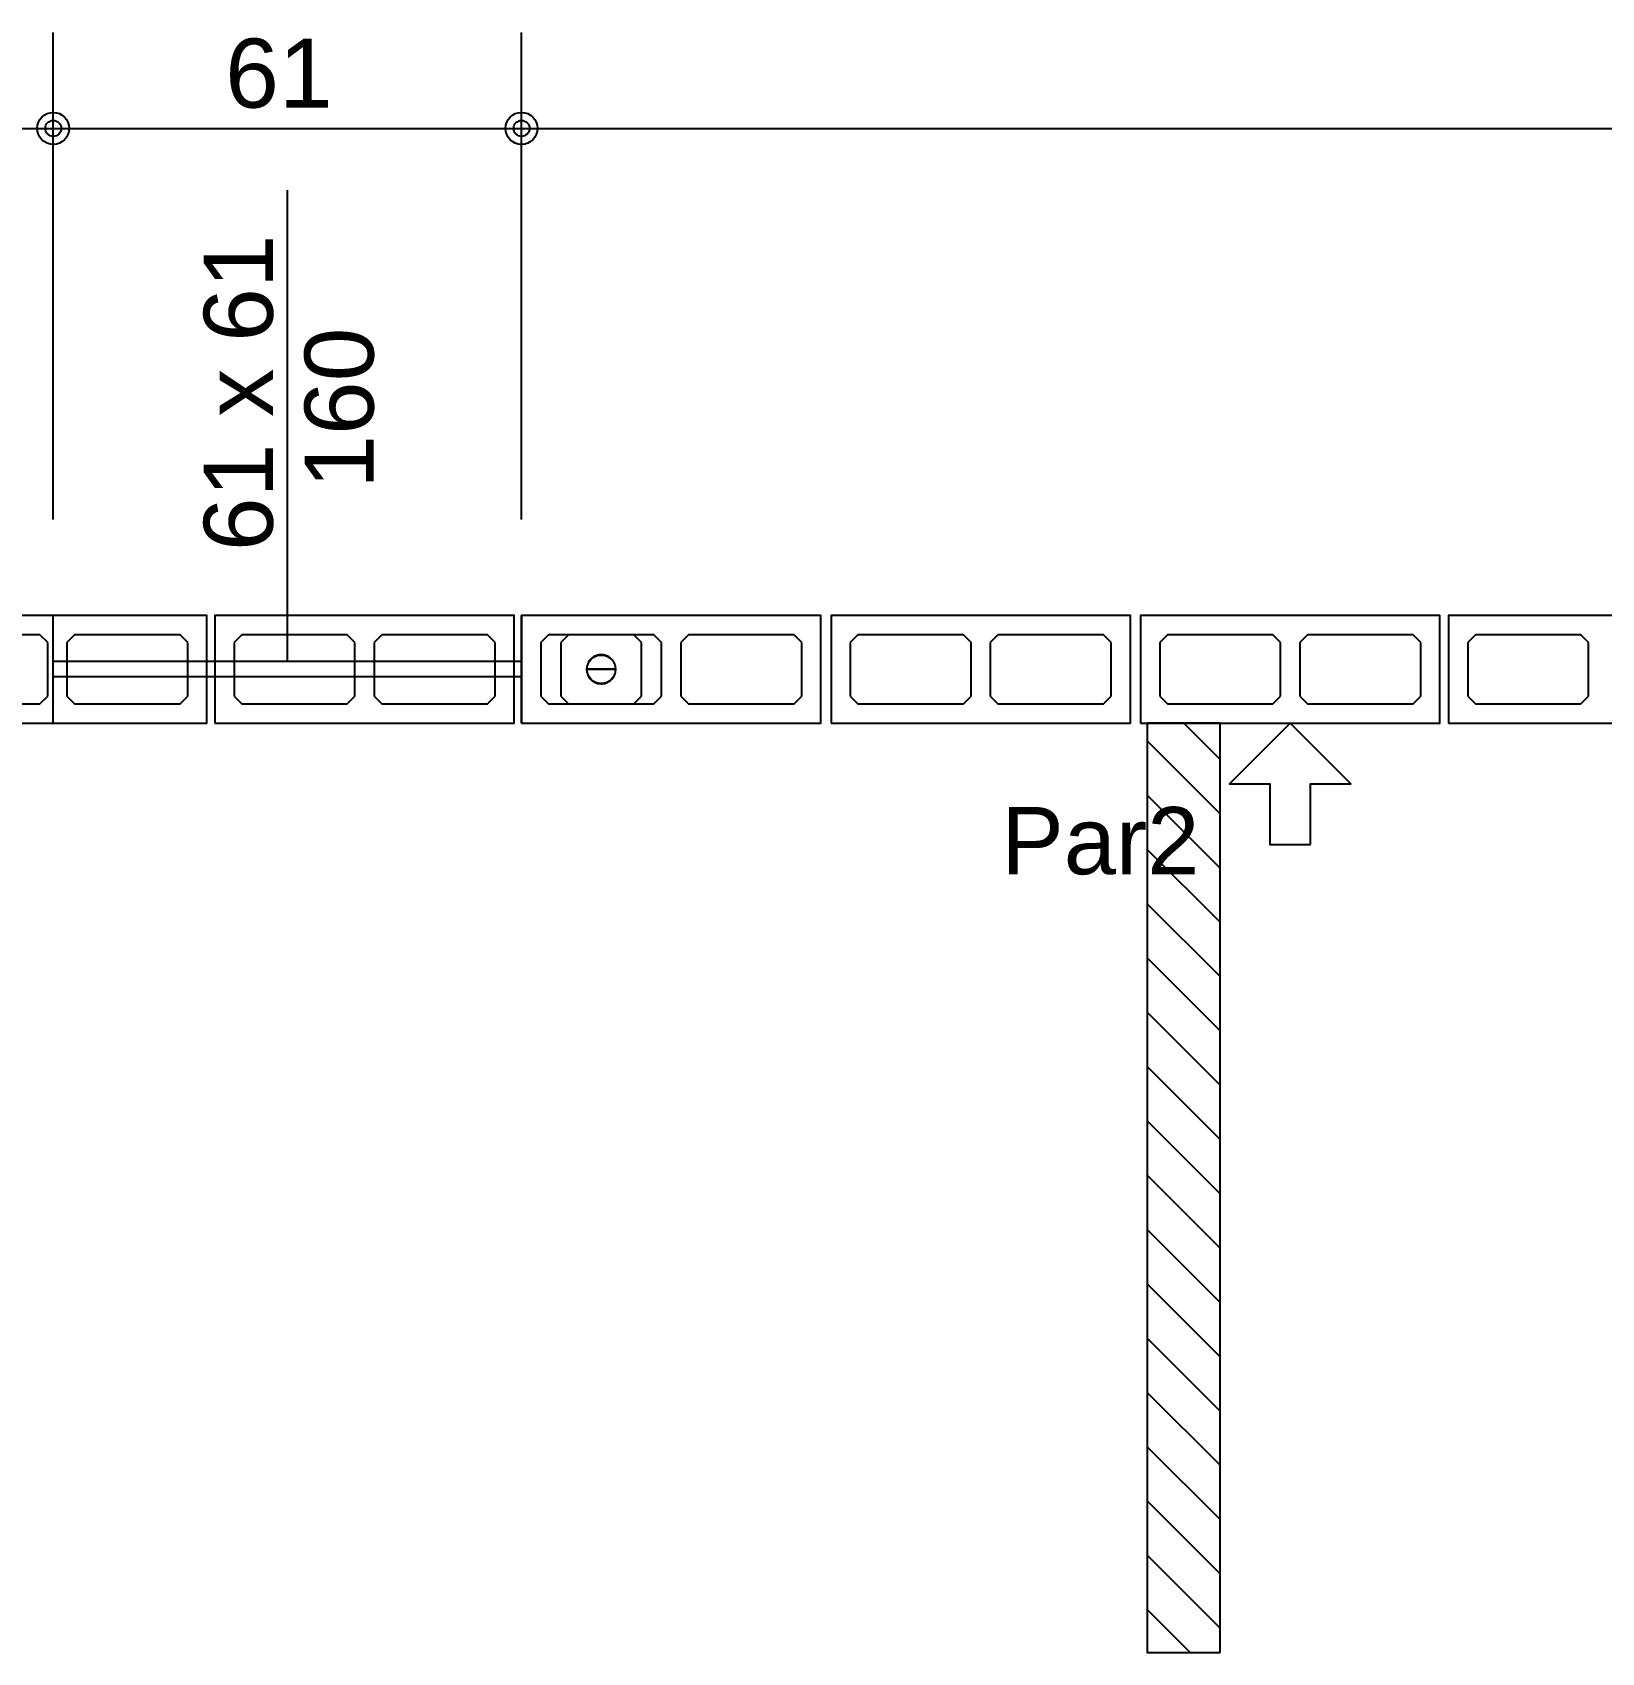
# Model space of a CAD drawing. Extents: x 0 to 119, y 0 to 84.
# Drawn here: x 31.756 to 35.844, y 67.9 to 72.119 of the extents above; entities that cross this region are included whole.
import ezdxf

# ---------------------------------------------------------------- set-up
doc = ezdxf.new("R2010")
doc.units = 0
doc.header["$MEASUREMENT"] = 0
doc.linetypes.add('ESTILO_TQS_0005', pattern=[0.4, 0.3, -0.1])
for name, color, linetype in [('17', 90, 'CONTINUOUS'), ('27', 250, 'CONTINUOUS'), ('29', 9, 'CONTINUOUS'), ('3', 7, 'CONTINUOUS'), ('35', 255, 'CONTINUOUS')]:
    doc.layers.add(name, color=color, linetype=linetype)
doc.styles.add('TQS_ARIAL', font='arial.ttf')

msp = doc.modelspace()

# ---------------------------------------------------------------- linework, layer by layer
at = {"layer": '17', "color": 90, "linetype": 'Continuous'}
for p, q in [((33.15275, 70.55055), (33.13275, 70.53055)), ((33.13275, 70.53055), (33.13275, 70.39055)), ((33.32275, 70.55055), (33.15275, 70.55055)), ((33.34275, 70.53055), (33.32275, 70.55055)), ((33.34275, 70.39055), (33.34275, 70.53055)), ((33.13275, 70.39055), (33.15275, 70.37055)), ((33.32275, 70.37055), (33.34275, 70.39055)), ((33.15275, 70.37055), (33.32275, 70.37055))]:
    msp.add_line(p, q, dxfattribs=at)
for points in [[(33.23835, 70.46055), (33.238347, 70.460489), (33.238338, 70.460429), (33.238322, 70.46037), (33.238301, 70.460313), (33.238275, 70.460259), (33.238242, 70.460207), (33.238205, 70.460159), (33.238163, 70.460115), (33.238117, 70.460076), (33.238067, 70.460041), (33.238014, 70.460011), (33.237958, 70.459987), (33.2379, 70.459969), (33.237841, 70.459957), (33.23778, 70.459951), (33.23772, 70.459951), (33.237659, 70.459957), (33.2376, 70.459969), (33.237542, 70.459987), (33.237486, 70.460011), (33.237433, 70.460041), (33.237383, 70.460076), (33.237337, 70.460115), (33.237295, 70.460159), (33.237258, 70.460207), (33.237225, 70.460259), (33.237199, 70.460313), (33.237178, 70.46037), (33.237162, 70.460429), (33.237153, 70.460489), (33.23715, 70.46055), (33.27555, 70.46055), (33.275356, 70.464374), (33.274776, 70.468159), (33.273816, 70.471866), (33.272487, 70.475457), (33.2708, 70.478894), (33.268775, 70.482144), (33.266431, 70.485172), (33.263793, 70.487947), (33.260888, 70.490441), (33.257745, 70.492629), (33.254397, 70.494487), (33.250878, 70.495997), (33.247225, 70.497143), (33.243474, 70.497914), (33.239665, 70.498301), (33.235835, 70.498301), (33.232026, 70.497914), (33.228275, 70.497143), (33.224622, 70.495997), (33.221103, 70.494487), (33.217755, 70.492629), (33.214612, 70.490441), (33.211707, 70.487947), (33.209069, 70.485172), (33.206725, 70.482144), (33.2047, 70.478894), (33.203013, 70.475457), (33.201684, 70.471866), (33.200724, 70.468159), (33.200144, 70.464374), (33.19995, 70.46055), (33.23835, 70.46055)], [(33.23715, 70.46055), (33.237153, 70.460611), (33.237162, 70.460671), (33.237178, 70.46073), (33.237199, 70.460787), (33.237225, 70.460841), (33.237258, 70.460893), (33.237295, 70.460941), (33.237337, 70.460985), (33.237383, 70.461024), (33.237433, 70.461059), (33.237486, 70.461089), (33.237542, 70.461113), (33.2376, 70.461131), (33.237659, 70.461143), (33.23772, 70.461149), (33.23778, 70.461149), (33.237841, 70.461143), (33.2379, 70.461131), (33.237958, 70.461113), (33.238014, 70.461089), (33.238067, 70.461059), (33.238117, 70.461024), (33.238163, 70.460985), (33.238205, 70.460941), (33.238242, 70.460893), (33.238275, 70.460841), (33.238301, 70.460787), (33.238322, 70.46073), (33.238338, 70.460671), (33.238347, 70.460611), (33.23835, 70.46055), (33.19995, 70.46055), (33.200144, 70.456726), (33.200724, 70.452941), (33.201684, 70.449234), (33.203013, 70.445643), (33.2047, 70.442206), (33.206725, 70.438956), (33.209069, 70.435928), (33.211707, 70.433153), (33.214612, 70.430659), (33.217755, 70.428471), (33.221103, 70.426613), (33.224622, 70.425103), (33.228275, 70.423957), (33.232026, 70.423186), (33.235835, 70.422799), (33.239665, 70.422799), (33.243474, 70.423186), (33.247225, 70.423957), (33.250878, 70.425103), (33.254397, 70.426613), (33.257745, 70.428471), (33.260888, 70.430659), (33.263793, 70.433153), (33.266431, 70.435928), (33.268775, 70.438956), (33.2708, 70.442206), (33.272487, 70.445643), (33.273816, 70.449234), (33.274776, 70.452941), (33.275356, 70.456726), (33.27555, 70.46055), (33.23715, 70.46055)]]:
    msp.add_lwpolyline(points, dxfattribs=at)
msp.add_circle((33.23775, 70.46055), 0.0372, dxfattribs=at)
at = {"layer": '27', "color": 250, "linetype": 'ESTILO_TQS_0005'}
for points in [[(31.48075, 70.39055), (31.50075, 70.37055), (31.77575, 70.37055), (31.79575, 70.39055), (31.79575, 70.53055), (31.77575, 70.55055), (31.50075, 70.55055), (31.48075, 70.53055), (31.48075, 70.39055)], [(31.84575, 70.39055), (31.86575, 70.37055), (32.14075, 70.37055), (32.16075, 70.39055), (32.16075, 70.53055), (32.14075, 70.55055), (31.86575, 70.55055), (31.84575, 70.53055), (31.84575, 70.39055)], [(32.28125, 70.39055), (32.30125, 70.37055), (32.57625, 70.37055), (32.59625, 70.39055), (32.59625, 70.53055), (32.57625, 70.55055), (32.30125, 70.55055), (32.28125, 70.53055), (32.28125, 70.39055)], [(32.64625, 70.39055), (32.66625, 70.37055), (32.94125, 70.37055), (32.96125, 70.39055), (32.96125, 70.53055), (32.94125, 70.55055), (32.66625, 70.55055), (32.64625, 70.53055), (32.64625, 70.39055)], [(33.08025, 70.39055), (33.10025, 70.37055), (33.37525, 70.37055), (33.39525, 70.39055), (33.39525, 70.53055), (33.37525, 70.55055), (33.10025, 70.55055), (33.08025, 70.53055), (33.08025, 70.39055)], [(33.44525, 70.39055), (33.46525, 70.37055), (33.74025, 70.37055), (33.76025, 70.39055), (33.76025, 70.53055), (33.74025, 70.55055), (33.46525, 70.55055), (33.44525, 70.53055), (33.44525, 70.39055)], [(33.8865, 70.39055), (33.9065, 70.37055), (34.1815, 70.37055), (34.2015, 70.39055), (34.2015, 70.53055), (34.1815, 70.55055), (33.9065, 70.55055), (33.8865, 70.53055), (33.8865, 70.39055)], [(34.2515, 70.39055), (34.2715, 70.37055), (34.5465, 70.37055), (34.5665, 70.39055), (34.5665, 70.53055), (34.5465, 70.55055), (34.2715, 70.55055), (34.2515, 70.53055), (34.2515, 70.39055)], [(34.69275, 70.39055), (34.71275, 70.37055), (34.98775, 70.37055), (35.00775, 70.39055), (35.00775, 70.53055), (34.98775, 70.55055), (34.71275, 70.55055), (34.69275, 70.53055), (34.69275, 70.39055)], [(35.05775, 70.39055), (35.07775, 70.37055), (35.35275, 70.37055), (35.37275, 70.39055), (35.37275, 70.53055), (35.35275, 70.55055), (35.07775, 70.55055), (35.05775, 70.53055), (35.05775, 70.39055)], [(35.49525, 70.39055), (35.51525, 70.37055), (35.79025, 70.37055), (35.81025, 70.39055), (35.81025, 70.53055), (35.79025, 70.55055), (35.51525, 70.55055), (35.49525, 70.53055), (35.49525, 70.39055)]]:
    msp.add_lwpolyline(points, dxfattribs=at)
at = {"layer": '29', "color": 9, "linetype": 'Continuous'}
for p, q in [((34.755518, 70.32055), (34.850218, 70.22585)), ((34.660284, 70.274362), (34.850218, 70.084428)), ((34.660284, 70.132941), (34.850218, 69.943007)), ((34.660284, 69.99152), (34.850218, 69.801586)), ((34.660284, 69.850098), (34.850218, 69.660164)), ((34.660284, 69.708677), (34.850218, 69.518743)), ((34.660284, 69.567255), (34.850218, 69.377322)), ((34.660284, 69.425834), (34.850218, 69.2359)), ((34.660284, 69.284413), (34.850218, 69.094479)), ((34.660284, 69.142991), (34.850218, 68.953057)), ((34.660284, 69.00157), (34.850218, 68.811636)), ((34.660284, 68.860149), (34.850218, 68.670215)), ((34.660284, 68.718727), (34.850218, 68.528793)), ((34.660284, 68.577306), (34.850218, 68.387372)), ((34.660284, 68.435885), (34.850218, 68.245951)), ((34.660284, 68.294463), (34.850218, 68.104529)), ((34.660284, 68.153042), (34.850218, 67.963108)), ((34.660284, 68.011621), (34.772305, 67.8996))]:
    msp.add_line(p, q, dxfattribs=at)
msp.add_lwpolyline([(34.850218, 67.8996), (34.850218, 70.32055), (34.660284, 70.32055), (34.660284, 67.8996), (34.850218, 67.8996)], dxfattribs=at)
at = {"layer": '3', "color": 7, "linetype": 'Continuous'}
for p, q in [((32.42025, 70.48055), (32.42025, 71.708633)), ((31.81025, 70.32055), (31.81025, 70.60055)), ((33.03025, 70.32055), (33.03025, 70.60055)), ((33.03025, 70.48055), (31.81025, 70.48055)), ((33.03025, 70.44055), (31.81025, 70.44055))]:
    msp.add_line(p, q, dxfattribs=at)
for points in [[(31.43075, 70.32055), (32.21075, 70.32055), (32.21075, 70.60055), (31.43075, 70.60055), (31.43075, 70.32055)], [(32.23125, 70.32055), (33.01125, 70.32055), (33.01125, 70.60055), (32.23125, 70.60055), (32.23125, 70.32055)], [(33.03025, 70.32055), (33.81025, 70.32055), (33.81025, 70.60055), (33.03025, 70.60055), (33.03025, 70.32055)], [(33.8365, 70.32055), (34.6165, 70.32055), (34.6165, 70.60055), (33.8365, 70.60055), (33.8365, 70.32055)], [(34.64275, 70.32055), (35.42275, 70.32055), (35.42275, 70.60055), (34.64275, 70.60055), (34.64275, 70.32055)], [(35.44525, 70.32055), (36.22525, 70.32055), (36.22525, 70.60055), (35.44525, 70.60055), (35.44525, 70.32055)], [(35.085408, 70.004603), (35.085408, 70.162576), (35.190724, 70.162576), (35.03275, 70.32055), (34.874776, 70.162576), (34.980092, 70.162576), (34.980092, 70.004603), (35.085408, 70.004603)]]:
    msp.add_lwpolyline(points, dxfattribs=at)
at = {"layer": '35', "color": 255, "linetype": 'Continuous'}
for p, q in [((31.81025, 70.85055), (31.81025, 72.11937)), ((31.81025, 70.85055), (31.81025, 72.11937)), ((33.03025, 70.85055), (33.03025, 72.11937)), ((33.03025, 70.85055), (33.03025, 72.11937)), ((31.01025, 71.86937), (31.81025, 71.86937)), ((31.81025, 71.86937), (33.03025, 71.86937)), ((33.03025, 71.86937), (40.16025, 71.86937)), ((31.81025, 70.60055), (31.81025, 70.60055)), ((31.81025, 70.60055), (31.81025, 70.60055)), ((33.03025, 70.60055), (33.03025, 70.60055)), ((33.03025, 70.60055), (33.03025, 70.60055))]:
    msp.add_line(p, q, dxfattribs=at)
for centre, radius in [((31.81025, 71.86937), 0.041625), ((31.81025, 71.86937), 0.041625), ((33.03025, 71.86937), 0.041625), ((33.03025, 71.86937), 0.041625), ((31.81025, 71.86937), 0.02075), ((31.81025, 71.86937), 0.02075), ((33.03025, 71.86937), 0.02075), ((33.03025, 71.86937), 0.02075)]:
    msp.add_circle(centre, radius, dxfattribs=at)

# ---------------------------------------------------------------- texts
at = {"layer": '3', "color": 7, "linetype": 'Continuous', "style": 'TQS_ARIAL'}
for s, p in [('61 x 61', (32.382366, 70.768379)), ('160', (32.644949, 70.93093))]:
    msp.add_text(s, height=0.18, rotation=90, dxfattribs=at).set_placement(p)
msp.add_text('Par2', height=0.175, dxfattribs=at).set_placement((34.279888, 69.9268))
at = {"layer": '35', "color": 255, "linetype": 'Continuous', "style": 'TQS_ARIAL'}
msp.add_text('61', height=0.18, dxfattribs=at).set_placement((32.25825, 71.92337))

doc.saveas('drawing.dxf')
